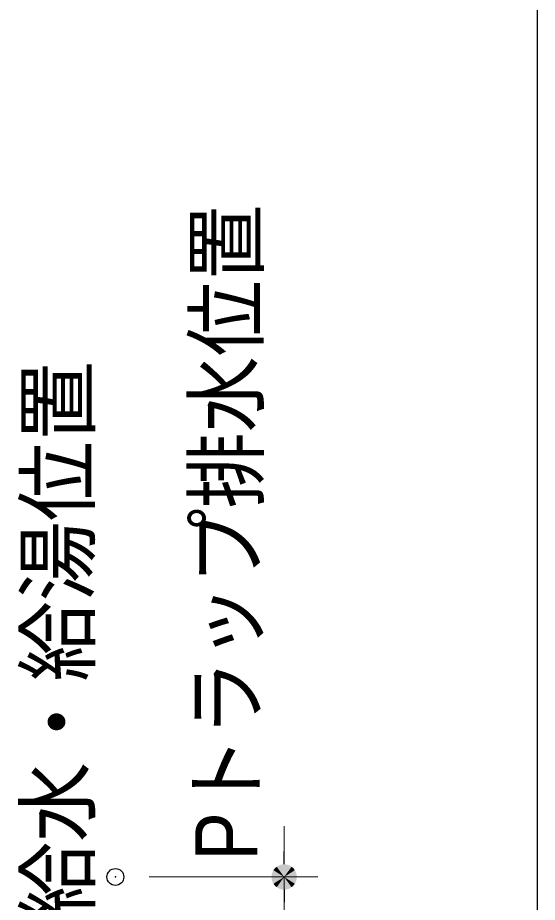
# Model space of a CAD drawing. Units: millimetres, scale not verified. Extents: x -6062 to 6062, y -3045 to 3045.
# Drawn here: x -625 to -318, y -1515 to -991 of the extents above; entities that cross this region are included whole.
import ezdxf
from ezdxf.enums import TextEntityAlignment as Align

# ---------------------------------------------------------------- set-up
doc = ezdxf.new("R2010")
doc.units = ezdxf.units.MM
doc.header["$LTSCALE"] = 20
doc.header["$PDMODE"] = 32
doc.header["$PDSIZE"] = 10
for name, color, linetype, lineweight in [('0-2_1図面枠', 7, 'Continuous', 20), ('0-4_0', 7, 'Continuous', 25), ('0-6_2寸法-2', 7, 'Continuous', 15)]:
    doc.layers.add(name, color=color, linetype=linetype, lineweight=lineweight)
doc.layers.add('0-5_Defpoints', color=7, linetype='Continuous')
doc.styles.add('ＭＳ Ｐゴシック', font='')
doc.styles.get('ＭＳ Ｐゴシック').set_extended_font_data('MS PGothic')

# ---------------------------------------------------------------- blocks, each defined once
blk = doc.blocks.new('_Dot')
at = {"layer": '0-4_0'}
blk.add_line((-10, 0), (-20, 0), dxfattribs=at)
for points in [[(0, 0), (-7.29, 6.85), (-6.37, 7.71)], [(0, 0), (-6.37, 7.71), (-5.36, 8.44)], [(0, 0), (-5.36, 8.44), (-4.26, 9.05)], [(0, 0), (-4.26, 9.05), (-3.09, 9.51)], [(0, 0), (-3.09, 9.51), (-1.87, 9.82)], [(0, 0), (-1.87, 9.82), (-0.63, 9.98)], [(0, 0), (-0.63, 9.98), (0.63, 9.98)], [(0, 0), (0.63, 9.98), (1.87, 9.82)], [(0, 0), (1.87, 9.82), (3.09, 9.51)], [(0, 0), (3.09, 9.51), (4.26, 9.05)], [(0, 0), (4.26, 9.05), (5.36, 8.44)], [(0, 0), (5.36, 8.44), (6.37, 7.71)], [(0, 0), (6.37, 7.71), (7.29, 6.85)], [(0, 0), (-10, 0), (-9.92, 1.25)], [(0, 0), (-9.92, -1.25), (-10, 0)], [(0, 0), (-9.92, 1.25), (-9.69, 2.49)], [(0, 0), (-9.69, -2.49), (-9.92, -1.25)], [(0, 0), (-9.69, 2.49), (-9.3, 3.68)], [(0, 0), (-9.3, -3.68), (-9.69, -2.49)], [(0, 0), (-9.3, 3.68), (-8.76, 4.82)], [(0, 0), (-8.76, -4.82), (-9.3, -3.68)], [(0, 0), (-8.76, 4.82), (-8.09, 5.88)], [(0, 0), (-8.09, -5.88), (-8.76, -4.82)], [(0, 0), (-8.09, 5.88), (-7.29, 6.85)], [(0, 0), (-7.29, -6.85), (-8.09, -5.88)], [(0, 0), (-6.37, -7.71), (-7.29, -6.85)], [(0, 0), (-5.36, -8.44), (-6.37, -7.71)], [(0, 0), (-4.26, -9.05), (-5.36, -8.44)], [(0, 0), (-3.09, -9.51), (-4.26, -9.05)], [(0, 0), (-1.87, -9.82), (-3.09, -9.51)], [(0, 0), (-0.63, -9.98), (-1.87, -9.82)], [(0, 0), (0.63, -9.98), (-0.63, -9.98)], [(0, 0), (7.29, 6.85), (8.09, 5.88)], [(0, 0), (8.09, 5.88), (8.76, 4.82)], [(0, 0), (8.76, 4.82), (9.3, 3.68)], [(0, 0), (9.3, 3.68), (9.69, 2.49)], [(0, 0), (9.69, 2.49), (9.92, 1.25)], [(0, 0), (9.92, 1.25), (10, 0)], [(0, 0), (1.87, -9.82), (0.63, -9.98)], [(0, 0), (3.09, -9.51), (1.87, -9.82)], [(0, 0), (4.26, -9.05), (3.09, -9.51)], [(0, 0), (5.36, -8.44), (4.26, -9.05)], [(0, 0), (6.37, -7.71), (5.36, -8.44)], [(0, 0), (7.29, -6.85), (6.37, -7.71)], [(0, 0), (8.09, -5.88), (7.29, -6.85)], [(0, 0), (8.76, -4.82), (8.09, -5.88)], [(0, 0), (9.3, -3.68), (8.76, -4.82)], [(0, 0), (9.69, -2.49), (9.3, -3.68)], [(0, 0), (9.92, -1.25), (9.69, -2.49)], [(0, 0), (10, 0), (9.92, -1.25)]]:
    blk.add_solid(points, dxfattribs=at)

msp = doc.modelspace()

# ---------------------------------------------------------------- linework, layer by layer
at = {"layer": '0-2_1図面枠', "lineweight": 30}
msp.add_line((-317.5, 1750), (-317.5, -2420), dxfattribs=at)
at = {"layer": '0-5_Defpoints'}
msp.add_point((-567.5, -1500), dxfattribs=at)
msp.add_point((-567.5, -1500), dxfattribs=at)
at = {"layer": '0-6_2寸法-2'}
for p, q in [((-467.5, -1484.99), (-467.5, -1469.99)), ((-547.5, -1500), (-447.5, -1500)), ((-547.5, -1500), (-447.5, -1500)), ((-467.5, -1500), (-467.5, -2020))]:
    msp.add_line(p, q, dxfattribs=at)

# ---------------------------------------------------------------- block references
at = {"layer": '0-6_2寸法-2', "xscale": 0.7503418, "yscale": 0.7503418}
for rotation in [270, 90]:
    msp.add_blockref('_Dot', (-467.5, -1500), dxfattribs=dict(at, rotation=rotation))

# ---------------------------------------------------------------- texts
at = {"layer": '0-6_2寸法-2', "style": 'ＭＳ Ｐゴシック'}
for s, width, p in [('Pトラップ排水位置', 0.9, (-472.48, -1490.42)), ('壁給水・給湯位置', 0.95, (-572.38, -1574.36))]:
    msp.add_text(s, height=36.66, rotation=90, dxfattribs=dict(at, width=width)).set_placement(p, align=Align.BOTTOM_LEFT)

doc.saveas('drawing.dxf')
